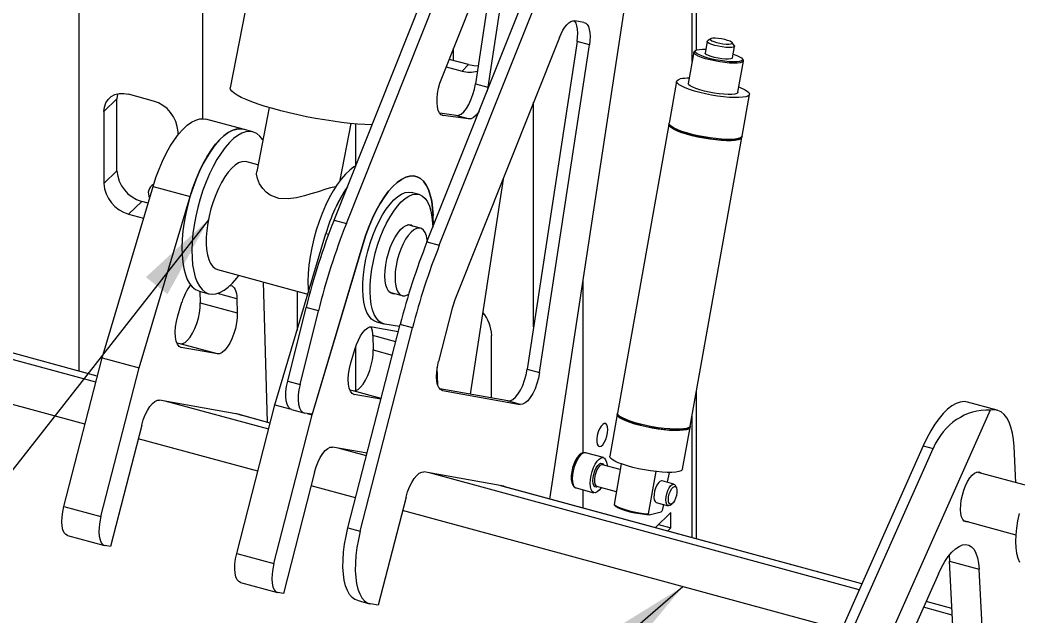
# Model space of a CAD drawing. Extents: x 0 to 8400, y -1608 to 5940.
# Drawn here: x 3480 to 4195, y 3822 to 4249 of the extents above; entities that cross this region are included whole.
import ezdxf

# ---------------------------------------------------------------- set-up
doc = ezdxf.new("R2010")
doc.units = 0
doc.header["$LTSCALE"] = 20
doc.layers.get('0').update_dxf_attribs({"linetype": 'CONTINUOUS'})
doc.layers.add('FORMATO', color=7, linetype='CONTINUOUS')
doc.dimstyles.new('SLDDIMSTYLE0', dxfattribs={"dimtxt": 0.18, "dimasz": 60, "dimexe": 0, "dimexo": 0.0625, "dimgap": 0, "dimtad": 0, "dimtih": 1, "dimtoh": 1, "dimdec": 0, "dimrnd": 1e-09, "dimzin": 0, "dimdsep": 46, "dimtxsty": 'Standard', "dimsah": 1, "dimcen": 0.09, "dimadec": 0, "dimazin": 0, "dimtfac": 60, "dimtdec": 0, "dimtofl": 0, "dimtmove": 0, "dimatfit": 3, "dimfxl": 1, "dimtolj": 1, "dimtzin": 0, "dimarcsym": 0})

msp = doc.modelspace()

# ---------------------------------------------------------------- linework, layer by layer
at = {"color": 8, "linetype": 'Continuous'}
for p, q in [((3611.12, 4178.29), (3611.12, 4909.93)), ((3961.57, 4219.32), (3961.57, 4350.17)), ((3848.03, 4029.41), (3848.03, 4190.12)), ((3782.5, 4180.84), (3783.31, 4180.62)), ((3699.35, 4096.2), (3701.27, 4095.68)), ((3534.49, 3989.73), (3257.85, 4064.92)), ((3535.62, 3994.14), (3282.16, 4063.02)), ((3883.16, 4062.31), (3883.16, 3939.14)), ((3635.57, 4049.51), (3621.78, 4053.26)), ((3678.67, 4054.87), (3678.67, 4026.83)), ((3526.77, 3959.67), (3209.41, 4045.92)), ((3749.25, 4018.62), (3732.86, 4023.07)), ((3595.22, 4014.8), (3595.76, 4014.66)), ((3733.14, 4012.89), (3746.82, 4009.17)), ((3738.86, 3978.15), (3718.85, 3983.59)), ((3719.04, 3981.15), (3719.58, 3981)), ((3782.3, 3984.01), (3782.85, 3983.86)), ((3658.31, 3956.08), (3584.2, 3976.22)), ((3659.44, 3960.48), (3635.19, 3967.08)), ((3961.57, 3878.39), (3961.57, 3966.2)), ((3650.59, 3926.01), (3564.89, 3949.31)), ((3728.31, 3937.06), (3708.02, 3942.57)), ((4081.09, 3841.18), (3773.47, 3924.78)), ((3720.59, 3906.99), (3688.71, 3915.65)), ((4082.96, 3845.38), (3824.46, 3915.64)), ((3883.16, 3912.81), (3883.16, 3899.7)), ((4068.33, 3812.48), (3754.16, 3897.87)), ((4147.49, 3827.84), (4129.01, 3832.86)), ((4147.74, 3823.07), (4127.15, 3828.66))]:
    msp.add_line(p, q, dxfattribs=at)
at = {"color": 7, "linetype": 'Continuous'}
for p, q in [((3719.09, 4656.71), (3630.76, 4200.51)), ((3522.68, 3997.67), (3522.68, 4361.43)), ((3771.64, 4090.1), (3881.43, 4365.43)), ((3780.49, 4087.7), (3889.64, 4361.43)), ((3964.57, 4227.39), (3964.57, 4355.6)), ((3705.13, 4105.69), (3796.51, 4334.84)), ((3924.26, 4332.38), (3859.4, 3906.16)), ((3713.97, 4103.28), (3803.19, 4327.03)), ((3782.17, 4207.33), (3815.05, 4289.79)), ((3819.46, 4289.4), (3806.35, 4203.26)), ((3828.3, 4286.99), (3815.19, 4200.85)), ((3884.05, 4247.23), (3877.43, 4248.42)), ((3866.48, 4236.39), (3791.61, 4048.62)), ((3879.1, 4233.58), (3843.4, 3998.97)), ((3852.24, 3996.57), (3887.95, 4231.18)), ((3887.95, 4231.18), (3879.1, 4233.58)), ((3972.24, 4233.6), (3970.76, 4225.28)), ((3974.78, 4235.46), (3972.52, 4233.96)), ((3991.8, 4230.52), (3990.2, 4232.71)), ((3790.68, 4219.89), (3790.68, 4228.68)), ((3962.74, 4225.91), (3958.75, 4203.53)), ((3964.14, 4227.16), (3963.24, 4226.56)), ((3990.44, 4221.76), (3991.93, 4230.08)), ((3801.4, 4216.98), (3787.52, 4220.75)), ((3796.74, 4212.42), (3801.4, 4216.98)), ((3994.18, 4197.2), (3998.18, 4219.58)), ((3997.94, 4220.36), (3997.3, 4221.24)), ((3785.42, 4215.5), (3796.74, 4212.42)), ((3806.35, 4203.26), (3815.19, 4200.85)), ((3950.38, 4205.02), (3945.04, 4175.11)), ((3575.74, 4190.95), (3558.05, 4195.76)), ((3815.19, 4200.85), (3814.67, 4198)), ((3997.21, 4165.8), (4002.55, 4195.7)), ((3549.7, 4192.54), (3540.36, 4183.43)), ((3549.7, 4141.11), (3549.7, 4192.54)), ((3540.36, 4183.43), (3540.36, 4132)), ((3658.56, 4186.28), (3649.72, 4140.64)), ((3792.65, 4180.56), (3780.87, 4182.16)), ((3801.49, 4178.16), (3783.31, 4180.62)), ((3801.49, 4178.16), (3792.65, 4180.56)), ((3639.96, 4170.74), (3613.43, 4177.95)), ((3709.6, 4134.26), (3717.46, 4174.87)), ((3720.68, 4144.68), (3720.68, 4174.59)), ((3944.86, 4174.15), (3907.99, 3967.69)), ((3593.43, 4166.72), (3593.43, 4169)), ((3647.04, 4168.82), (3639.96, 4170.74)), ((3960.17, 3958.37), (3997.04, 4164.83)), ((3650.64, 4145.39), (3642.74, 4147.54)), ((3540.36, 4132), (3549.7, 4141.11)), ((3826.1, 4135.12), (3802.67, 3981.12)), ((3539, 4007.3), (3575.53, 4129.85)), ((3575.53, 4129.85), (3602.06, 4122.64)), ((3765.94, 4124.07), (3760.64, 4125.51)), ((3567.39, 4119.15), (3558.05, 4110.04)), ((3565.53, 4000.09), (3602.06, 4122.64)), ((3571.97, 4117.91), (3567.39, 4119.15)), ((3558.05, 4110.04), (3568.76, 4107.13)), ((3776.22, 4101.58), (3776.01, 4109.02)), ((3705.13, 4105.69), (3713.97, 4103.28)), ((3766.99, 4099.95), (3757.97, 4102.4)), ((3662.82, 3973.65), (3699.35, 4096.2)), ((3689.35, 3966.43), (3725.88, 4088.99)), ((3725.88, 4088.99), (3689.48, 3966.88)), ((3771.64, 4090.1), (3780.49, 4087.7)), ((3621.76, 4070.34), (3686.4, 4052.77)), ((3535.63, 3994.15), (3282.16, 4063.04)), ((3630.8, 4059), (3631.22, 4058.93)), ((3654.44, 4061.46), (3657.21, 3961.11)), ((3608.49, 4054.94), (3615.57, 4053.02)), ((3609.09, 4054.78), (3609.32, 4046.54)), ((3744.86, 4054.15), (3753.87, 4051.7)), ((3593.34, 4037.28), (3596.21, 4046.9)), ((3609.32, 4046.54), (3635.85, 4039.33)), ((3635.57, 4049.51), (3635.85, 4039.33)), ((3671.92, 3990.5), (3685.05, 4043.17)), ((3680.76, 3988.1), (3693.89, 4040.76)), ((3693.89, 4040.76), (3685.05, 4043.17)), ((3789.69, 4042.71), (3779.91, 4004.64)), ((3715.06, 3885.44), (3752.42, 4030.97)), ((3735.46, 4032.87), (3740.76, 4031.43)), ((3752.05, 4029.52), (3741.53, 4031.26)), ((3761.26, 4028.56), (3752.42, 4030.97)), ((3723.91, 3883.04), (3761.26, 4028.56)), ((3732.39, 4029.34), (3751.14, 4025.98)), ((3732.86, 4023.07), (3733.14, 4012.89)), ((3817.96, 3978.38), (3817.96, 4023.22)), ((3595.03, 4017.24), (3592.6, 4017.67)), ((3621.56, 4010.03), (3595.03, 4017.24)), ((3621.56, 4010.03), (3595.76, 4014.66)), ((3717.16, 4003.63), (3720.03, 4013.25)), ((3720.68, 3983.74), (3720.68, 4015.26)), ((3511.66, 3900.81), (3539, 4007.3)), ((3539, 4007.3), (3565.53, 4000.09)), ((3538.2, 3893.6), (3565.53, 4000.09)), ((3779.36, 3987.7), (3779.01, 4000.34)), ((3843.4, 3998.97), (3852.24, 3996.57)), ((3671.92, 3990.5), (3680.76, 3988.1)), ((3718.85, 3983.59), (3716.41, 3984.02)), ((3738.71, 3977.57), (3719.58, 3981)), ((3829.56, 3976.3), (3780.82, 3985.04)), ((3782.85, 3983.86), (3838.41, 3973.89)), ((3964.57, 3877.58), (3964.57, 3983.02)), ((3637.42, 3966.68), (3580.25, 3976.93)), ((3635.48, 3867.16), (3662.82, 3973.65)), ((3662.82, 3973.65), (3673.42, 3970.76)), ((3838.41, 3973.89), (3829.56, 3976.3)), ((4179.86, 3969.72), (4158.64, 3975.49)), ((3659.44, 3960.5), (3635.4, 3967.04)), ((3662.01, 3859.94), (3689.35, 3966.43)), ((3674.66, 3970.12), (3683.5, 3967.72)), ((3689.48, 3966.88), (3683.92, 3967.64)), ((3685.92, 3967.37), (3689.35, 3966.43)), ((3907.82, 3966.72), (3902.48, 3936.81)), ((4174.95, 3969.82), (4009.83, 3598.52)), ((3567.38, 3958.99), (3545.08, 3872.11)), ((3954.65, 3927.5), (3960, 3957.4)), ((3728.77, 3938.85), (3704.07, 3943.28)), ((3897.92, 3935.75), (3885.18, 3939.21)), ((4126.95, 3944.3), (4002.63, 3664.75)), ((4009.71, 3662.82), (4134.03, 3942.37)), ((4126.95, 3944.3), (4134.03, 3942.37)), ((4193.34, 3917.83), (4192.02, 3943.63)), ((3910.02, 3927.28), (3897.32, 3930.73)), ((3910.74, 3931.3), (3905.56, 3902.28)), ((3691.2, 3925.34), (3668.9, 3838.46)), ((3826.68, 3915.24), (3769.51, 3925.49)), ((3930.32, 3895.55), (3935.72, 3925.79)), ((3945, 3925.18), (3943.73, 3918.11)), ((4202.72, 3915.28), (4165.33, 3925.44)), ((3948.45, 3916.83), (3939.95, 3919.14)), ((4082.97, 3845.4), (3824.66, 3915.6)), ((3878.37, 3914.12), (3891.1, 3910.66)), ((3893.12, 3915.29), (3907.2, 3911.46)), ((3950.25, 3914.22), (3949.59, 3915.69)), ((3756.64, 3907.55), (3736.76, 3830.1)), ((3905.96, 3901.7), (3906.01, 3901.63)), ((3935.75, 3903.7), (3944.26, 3901.39)), ((3940.91, 3902.3), (3940.14, 3897.97)), ((3945.82, 3901.8), (3947.13, 3902.73)), ((3511.66, 3900.81), (3538.2, 3893.6)), ((3930.76, 3894.92), (3930.32, 3895.55)), ((3930.76, 3894.92), (3939.42, 3897.05)), ((3946.16, 3896.56), (3934.96, 3885.62)), ((3946.16, 3885.41), (3946.16, 3896.56)), ((3937.32, 3887.82), (3935.05, 3885.6)), ((3937.32, 3887.92), (3937.32, 3887.82)), ((3937.32, 3887.82), (3946.16, 3885.41)), ((4155.89, 3890.7), (4193.28, 3880.54)), ((3715.06, 3885.44), (3723.91, 3883.04)), ((3943.89, 3883.2), (3946.16, 3885.41)), ((3514.32, 3880.09), (3540.85, 3872.88)), ((3545.08, 3872.11), (3541.13, 3872.82)), ((3635.48, 3867.16), (3662.01, 3859.94)), ((4145.4, 3865.65), (4145.76, 3861.7)), ((4145.76, 3861.7), (4166.99, 3855.93)), ((4155.33, 3674.58), (4145.76, 3861.7)), ((4137.76, 3852.53), (4061.4, 3680.83)), ((4176.56, 3668.81), (4166.99, 3855.93)), ((3638.14, 3846.44), (3664.67, 3839.23)), ((3668.9, 3838.46), (3664.95, 3839.16)), ((3721.7, 3833.65), (3730.55, 3831.25)), ((3736.76, 3830.1), (3731.23, 3831.09)), ((4147.49, 3827.86), (4129.02, 3832.88))]:
    msp.add_line(p, q, dxfattribs=at)
at = {"color": 7, "linetype": 'Continuous', "flags": 128}
for points in [[(3866.48, 4236.39), (3867.68, 4239.11), (3868.99, 4241.58), (3870.39, 4243.75), (3871.84, 4245.55), (3873.3, 4246.95), (3874.75, 4247.91), (3876.13, 4248.4), (3877.43, 4248.42)], [(3879.1, 4233.58), (3879.46, 4236.69), (3879.57, 4239.63), (3879.42, 4242.31), (3879.02, 4244.66), (3878.37, 4246.61), (3877.51, 4248.12), (3877.23, 4248.45)], [(3884.05, 4247.23), (3885.28, 4246.73), (3886.35, 4245.71), (3887.22, 4244.21), (3887.86, 4242.25), (3888.26, 4239.9), (3888.41, 4237.22), (3888.31, 4234.29), (3887.95, 4231.18)], [(3977.75, 4230.77), (3975.52, 4231.46), (3973.78, 4232.18), (3972.66, 4232.87), (3972.24, 4233.48), (3972.52, 4233.96)], [(3978.96, 4232.92), (3981.2, 4232.39), (3983.55, 4231.98), (3985.8, 4231.73), (3987.75, 4231.67), (3989.23, 4231.79), (3990.1, 4232.09), (3990.29, 4232.53), (3989.79, 4233.09), (3988.63, 4233.71), (3986.92, 4234.33), (3984.81, 4234.9), (3982.49, 4235.37), (3980.16, 4235.7), (3978.04, 4235.86), (3976.3, 4235.84), (3975.12, 4235.62), (3974.58, 4235.25), (3974.74, 4234.74), (3975.58, 4234.15), (3977.03, 4233.52), (3978.96, 4232.92)], [(3991.8, 4230.52), (3991.81, 4230.49), (3991.87, 4229.93), (3991.21, 4229.52), (3989.86, 4229.27), (3987.94, 4229.21), (3985.59, 4229.35), (3982.98, 4229.68), (3980.3, 4230.16), (3977.75, 4230.77)], [(3997.94, 4220.36), (3998.1, 4220.09), (3998.1, 4219.36), (3997.38, 4218.76), (3995.97, 4218.33), (3993.92, 4218.08), (3991.32, 4218.01), (3988.27, 4218.15), (3984.91, 4218.47), (3981.36, 4218.96), (3977.78, 4219.62), (3974.31, 4220.39), (3971.08, 4221.27), (3968.25, 4222.21), (3965.91, 4223.16), (3964.17, 4224.1), (3963.09, 4224.99), (3962.73, 4225.78), (3963.09, 4226.45), (3963.24, 4226.56)], [(3990.93, 4224.5), (3990.97, 4224.49), (3993.45, 4223.58), (3995.41, 4222.66), (3996.77, 4221.79), (3997.46, 4220.98), (3997.46, 4220.28), (3996.77, 4219.71), (3995.41, 4219.3), (3993.46, 4219.05), (3990.97, 4219), (3988.06, 4219.12), (3984.85, 4219.43), (3981.46, 4219.9), (3978.04, 4220.53), (3974.72, 4221.27), (3971.64, 4222.11), (3968.93, 4223), (3966.69, 4223.92), (3965.03, 4224.82), (3964, 4225.66), (3963.66, 4226.42), (3964, 4227.06), (3965.03, 4227.55), (3966.69, 4227.88), (3968.93, 4228.03), (3971.24, 4228.01)], [(3990.44, 4221.76), (3990.14, 4221.38), (3989.13, 4221.05), (3987.48, 4220.9), (3985.32, 4220.94), (3982.82, 4221.17), (3980.15, 4221.58), (3977.51, 4222.13), (3975.1, 4222.79), (3973.1, 4223.5), (3971.65, 4224.21), (3970.87, 4224.87), (3970.76, 4225.28)], [(3801.4, 4216.98), (3805.09, 4216.29), (3808.32, 4216.22)], [(3783.31, 4180.62), (3781.89, 4181.17), (3780.69, 4182.4), (3779.77, 4184.27), (3779.14, 4186.71), (3778.84, 4189.62), (3778.87, 4192.91), (3779.24, 4196.46), (3779.93, 4200.13), (3780.92, 4203.8), (3782.17, 4207.33)], [(3792.65, 4180.56), (3794.33, 4180.74), (3796.14, 4181.67), (3798, 4183.33), (3799.83, 4185.66), (3801.58, 4188.55), (3803.16, 4191.89), (3804.52, 4195.56), (3805.6, 4199.4), (3806.35, 4203.26)], [(3994.86, 4201), (3996.4, 4200.4), (3998.91, 4199.25), (4000.79, 4198.13), (4002.02, 4197.08), (4002.55, 4196.11), (4002.36, 4195.26), (4001.47, 4194.55), (3999.9, 4193.99), (3997.69, 4193.61), (3994.9, 4193.42), (3991.61, 4193.41), (3987.9, 4193.6), (3983.88, 4193.97), (3979.66, 4194.51), (3975.35, 4195.21), (3971.08, 4196.05), (3966.95, 4197.01), (3963.07, 4198.07), (3959.57, 4199.18), (3956.52, 4200.33), (3954.02, 4201.48), (3952.13, 4202.59), (3950.91, 4203.65), (3950.38, 4204.62), (3950.57, 4205.47), (3951.46, 4206.18), (3953.03, 4206.73), (3953.03, 4206.73)], [(3994.18, 4197.2), (3994.1, 4196.97), (3993.38, 4196.38), (3991.97, 4195.94), (3989.92, 4195.69), (3987.32, 4195.63), (3984.27, 4195.76), (3980.91, 4196.09), (3977.36, 4196.58), (3973.78, 4197.23), (3970.31, 4198.01), (3967.09, 4198.89), (3964.25, 4199.82), (3961.91, 4200.78), (3960.17, 4201.72), (3959.1, 4202.61), (3958.73, 4203.4), (3958.75, 4203.53)], [(3540.36, 4183.43), (3540.7, 4186.68), (3541.71, 4189.62), (3543.34, 4192.14), (3545.54, 4194.14), (3548.22, 4195.54), (3551.28, 4196.3), (3554.6, 4196.37), (3558.05, 4195.76)], [(3550.11, 4196.09), (3550.04, 4195.79), (3549.7, 4192.54)], [(3732.38, 4174.04), (3731.76, 4174.04), (3727.06, 4174.18), (3721.91, 4174.5), (3716.39, 4174.98), (3710.55, 4175.63), (3704.47, 4176.44), (3698.22, 4177.39), (3691.86, 4178.49), (3685.48, 4179.71), (3679.15, 4181.03), (3672.94, 4182.46), (3666.93, 4183.96), (3661.18, 4185.52), (3655.77, 4187.12), (3650.76, 4188.75), (3646.2, 4190.38), (3642.15, 4192), (3638.66, 4193.58), (3635.76, 4195.11), (3633.5, 4196.57), (3631.9, 4197.94), (3630.97, 4199.21), (3630.73, 4200.36), (3630.76, 4200.51)], [(3808.95, 4183.65), (3808.68, 4183.25), (3806.84, 4180.93), (3804.98, 4179.27), (3803.17, 4178.33), (3801.49, 4178.16)], [(3575.53, 4129.85), (3577.56, 4136.13), (3579.83, 4142.22), (3582.32, 4148.03), (3585, 4153.5), (3587.83, 4158.56), (3590.79, 4163.15), (3593.83, 4167.21), (3596.91, 4170.7), (3600.01, 4173.57), (3603.08, 4175.78), (3606.08, 4177.31), (3608.98, 4178.14), (3611.74, 4178.25), (3613.43, 4177.95)], [(3997.01, 4165.33), (3997.03, 4165.24), (3996.85, 4164.39), (3995.96, 4163.67), (3994.39, 4163.12), (3992.18, 4162.74), (3989.39, 4162.55), (3986.09, 4162.54), (3982.39, 4162.72), (3978.37, 4163.09), (3974.15, 4163.64), (3969.84, 4164.34), (3965.56, 4165.18), (3961.43, 4166.14), (3957.56, 4167.19), (3954.06, 4168.31), (3951.01, 4169.45), (3948.51, 4170.6), (3946.62, 4171.72), (3945.4, 4172.78), (3944.87, 4173.74), (3945.05, 4174.6), (3945.06, 4174.61)], [(3997.21, 4165.8), (3997.02, 4165.35), (3996.13, 4164.64), (3994.56, 4164.09), (3992.35, 4163.71), (3989.56, 4163.51), (3986.27, 4163.5), (3982.56, 4163.69), (3978.54, 4164.06), (3974.32, 4164.6), (3970.01, 4165.3), (3965.74, 4166.15), (3961.6, 4167.11), (3957.73, 4168.16), (3954.23, 4169.27), (3951.18, 4170.42), (3948.68, 4171.57), (3946.79, 4172.69), (3945.57, 4173.74), (3945.04, 4174.71), (3945.04, 4175.11)], [(3995.8, 4164.48), (3995.56, 4164.25), (3994.36, 4163.61), (3992.48, 4163.15), (3989.99, 4162.87), (3986.95, 4162.78), (3983.44, 4162.89), (3979.58, 4163.18), (3975.47, 4163.65), (3971.23, 4164.3), (3966.98, 4165.09), (3962.85, 4166.01), (3958.94, 4167.03), (3955.39, 4168.12), (3952.28, 4169.25), (3949.71, 4170.38), (3947.75, 4171.49), (3946.46, 4172.55), (3945.9, 4173.4)], [(3639.96, 4170.74), (3637.69, 4171.08), (3634.95, 4170.82), (3632.09, 4169.88), (3629.14, 4168.27), (3626.13, 4166.01), (3623.1, 4163.13), (3620.08, 4159.66), (3617.11, 4155.64), (3614.23, 4151.11), (3611.46, 4146.14), (3608.84, 4140.78), (3606.4, 4135.09), (3604.17, 4129.14), (3602.17, 4123), (3600.44, 4116.74), (3598.98, 4110.44), (3597.82, 4104.16), (3596.97, 4097.98), (3596.44, 4091.98), (3596.23, 4086.23), (3596.35, 4080.78), (3596.8, 4075.71), (3597.57, 4071.08)], [(3602.06, 4122.64), (3604.09, 4128.92), (3606.36, 4135.01), (3608.85, 4140.82), (3611.53, 4146.29), (3614.37, 4151.35), (3617.32, 4155.94), (3620.36, 4160), (3623.45, 4163.49), (3626.54, 4166.35), (3629.61, 4168.57), (3632.61, 4170.1), (3635.51, 4170.92), (3638.27, 4171.04), (3639.96, 4170.74)], [(3654.07, 4163.09), (3653.83, 4163.46), (3651.9, 4165.87), (3649.73, 4167.63), (3647.34, 4168.73), (3644.76, 4169.15), (3642.03, 4168.89), (3639.17, 4167.95), (3636.22, 4166.35), (3633.21, 4164.09), (3630.18, 4161.21), (3627.16, 4157.73), (3624.19, 4153.71), (3621.3, 4149.19), (3618.53, 4144.22), (3615.91, 4138.86), (3613.47, 4133.17), (3611.24, 4127.22), (3609.25, 4121.08), (3607.51, 4114.82), (3606.06, 4108.51), (3604.89, 4102.24), (3604.04, 4096.06), (3603.51, 4090.06), (3603.3, 4084.3), (3603.43, 4078.86), (3603.88, 4073.79), (3604.65, 4069.16)], [(3642.74, 4147.54), (3641.42, 4147.75), (3639.17, 4147.54), (3636.8, 4146.63), (3634.34, 4145.05), (3631.85, 4142.83), (3629.37, 4140), (3626.93, 4136.62), (3624.6, 4132.75), (3622.39, 4128.45), (3620.37, 4123.8), (3618.56, 4118.88), (3616.99, 4113.79), (3615.69, 4108.61), (3614.69, 4103.44), (3614, 4098.37), (3613.64, 4093.48), (3613.61, 4088.87), (3613.91, 4084.62), (3614.54, 4080.8), (3615.48, 4077.49), (3616.73, 4074.73), (3618.25, 4072.59), (3620.02, 4071.1), (3621.76, 4070.34)], [(3720.68, 4144.55), (3719.35, 4143.75), (3716.34, 4141.49), (3713.31, 4138.61), (3710.29, 4135.14), (3707.32, 4131.12), (3704.44, 4126.6), (3701.67, 4121.63), (3699.05, 4116.27), (3696.61, 4110.58), (3694.38, 4104.63), (3692.38, 4098.49), (3690.65, 4092.23), (3689.19, 4085.92), (3688.03, 4079.64), (3687.18, 4073.47), (3686.65, 4067.47), (3686.44, 4061.71), (3686.56, 4056.26), (3686.73, 4053.86)], [(3706.47, 4129.67), (3704.96, 4129.41), (3702.66, 4128.84), (3699.84, 4128.02), (3693, 4125.85), (3688.6, 4124.46), (3683.9, 4123.07), (3678.27, 4121.71), (3672.37, 4120.87), (3665.48, 4121.24), (3659.48, 4123.54), (3656.58, 4125.69), (3654.16, 4128.25), (3651.79, 4131.81), (3650.25, 4135.44), (3649.62, 4138.67), (3649.84, 4140.62)], [(3776.01, 4109.02), (3775.69, 4114.37), (3775.03, 4119.28), (3774.04, 4123.7), (3772.73, 4127.57), (3771.11, 4130.86), (3769.22, 4133.51), (3767.07, 4135.5), (3764.68, 4136.8), (3762.09, 4137.39), (3759.33, 4137.27), (3756.43, 4136.44), (3753.43, 4134.91), (3750.36, 4132.7), (3747.27, 4129.84), (3744.18, 4126.35), (3741.14, 4122.29), (3738.18, 4117.7), (3735.35, 4112.64), (3732.67, 4107.17), (3730.18, 4101.35), (3727.91, 4095.27), (3725.88, 4088.99)], [(3725.88, 4088.99), (3727.91, 4095.27), (3730.18, 4101.35), (3732.67, 4107.17), (3735.35, 4112.64), (3738.18, 4117.7), (3741.14, 4122.29), (3744.18, 4126.35), (3747.27, 4129.84), (3750.36, 4132.7), (3753.43, 4134.91), (3756.43, 4136.44), (3759.33, 4137.27), (3762.09, 4137.39), (3764.68, 4136.8), (3767.07, 4135.5), (3769.22, 4133.51), (3771.11, 4130.86), (3772.73, 4127.57), (3774.04, 4123.7), (3775.03, 4119.28), (3775.69, 4114.37), (3776.01, 4109.02)], [(3735.46, 4032.87), (3733.98, 4033.44), (3731.95, 4034.87), (3730.16, 4036.96), (3728.64, 4039.7), (3727.41, 4043.03), (3726.5, 4046.9), (3725.91, 4051.27), (3725.66, 4056.05), (3725.74, 4061.18), (3726.16, 4066.59), (3726.91, 4072.19), (3727.98, 4077.89), (3729.35, 4083.61), (3731.01, 4089.26), (3732.92, 4094.77), (3735.06, 4100.04), (3737.39, 4104.99), (3739.89, 4109.55), (3742.51, 4113.66), (3745.22, 4117.24), (3747.96, 4120.25), (3750.71, 4122.64), (3753.42, 4124.38), (3756.04, 4125.43), (3758.55, 4125.78), (3760.64, 4125.51)], [(3741.53, 4031.26), (3739.29, 4032), (3737.25, 4033.42), (3735.47, 4035.52), (3733.95, 4038.25), (3732.72, 4041.58), (3731.81, 4045.46), (3731.22, 4049.82), (3730.96, 4054.61), (3731.05, 4059.74), (3731.47, 4065.15), (3732.22, 4070.74), (3733.29, 4076.45), (3734.66, 4082.17), (3736.31, 4087.82), (3738.22, 4093.33), (3740.36, 4098.59), (3742.7, 4103.55), (3745.2, 4108.11), (3747.82, 4112.21), (3750.52, 4115.8), (3753.27, 4118.81), (3756.02, 4121.2), (3758.72, 4122.93), (3761.35, 4123.99), (3763.86, 4124.34), (3766.2, 4123.99), (3768.36, 4122.94), (3770.28, 4121.21), (3771.95, 4118.83), (3773.35, 4115.82), (3774.43, 4112.24), (3775.2, 4108.14), (3775.64, 4103.58), (3775.75, 4100.4)], [(3748.74, 4053.1), (3747.26, 4053.03), (3745.62, 4053.59), (3744.2, 4054.85), (3743.05, 4056.76), (3742.19, 4059.28), (3741.65, 4062.33), (3741.45, 4065.83), (3741.6, 4069.67), (3742.08, 4073.74), (3742.88, 4077.92), (3743.99, 4082.1), (3745.37, 4086.16), (3746.97, 4089.97), (3748.76, 4093.43), (3750.68, 4096.44), (3752.68, 4098.92), (3754.7, 4100.78), (3756.68, 4101.98), (3758.56, 4102.48), (3760.3, 4102.28), (3761.83, 4101.36), (3761.85, 4101.35)], [(3771.92, 4090.79), (3771.8, 4091.73), (3771.19, 4094.6), (3770.28, 4096.93), (3769.08, 4098.65), (3767.63, 4099.71), (3765.98, 4100.09), (3764.16, 4099.77), (3762.24, 4098.76), (3760.27, 4097.09), (3758.3, 4094.81), (3756.39, 4091.99), (3754.6, 4088.69), (3752.97, 4085.03), (3751.56, 4081.1), (3750.41, 4077.03), (3749.54, 4072.91), (3748.99, 4068.88), (3748.77, 4065.05), (3748.88, 4061.53), (3749.32, 4058.42), (3749.32, 4058.42)], [(3597.57, 4071.08), (3598.65, 4066.93), (3600.04, 4063.33), (3601.7, 4060.3), (3603.63, 4057.89), (3605.81, 4056.13), (3608.19, 4055.03), (3608.49, 4054.94)], [(3604.65, 4069.16), (3605.73, 4065.01), (3607.11, 4061.41), (3608.78, 4058.38), (3610.71, 4055.97), (3612.88, 4054.21), (3615.27, 4053.1), (3617.85, 4052.68), (3620.58, 4052.94), (3623.44, 4053.88), (3626.39, 4055.49), (3629.4, 4057.75), (3632.43, 4060.63), (3635.45, 4064.1), (3637.04, 4066.18)], [(3631.22, 4058.93), (3632.13, 4058.62), (3632.96, 4058.04), (3633.69, 4057.19), (3634.31, 4056.09), (3634.81, 4054.75), (3635.2, 4053.19), (3635.45, 4051.43), (3635.57, 4049.51)], [(3749.32, 4058.42), (3750.08, 4055.82), (3751.15, 4053.78), (3752.47, 4052.38), (3754.03, 4051.66), (3755.77, 4051.63), (3757.65, 4052.3), (3758.57, 4052.86)], [(3595.03, 4017.24), (3596.68, 4017.34), (3598.47, 4018.19), (3600.31, 4019.77), (3602.14, 4022.01), (3603.89, 4024.82), (3605.49, 4028.09), (3606.87, 4031.69), (3607.98, 4035.49), (3608.78, 4039.33), (3609.23, 4043.06), (3609.32, 4046.54)], [(3635.85, 4039.33), (3635.76, 4035.85), (3635.31, 4032.12), (3634.51, 4028.28), (3633.4, 4024.48), (3632.02, 4020.88), (3630.42, 4017.61), (3628.68, 4014.8), (3626.84, 4012.56), (3625, 4010.98), (3623.22, 4010.13), (3621.56, 4010.03)], [(3595.76, 4014.66), (3594.23, 4015.37), (3592.99, 4016.89), (3592.08, 4019.15), (3591.54, 4022.05), (3591.4, 4025.47), (3591.67, 4029.26), (3592.32, 4033.25), (3593.34, 4037.28)], [(3720.03, 4013.25), (3721.2, 4016.7), (3722.58, 4019.92), (3724.13, 4022.81), (3725.78, 4025.26), (3727.49, 4027.2), (3729.2, 4028.55), (3730.85, 4029.27), (3732.39, 4029.34)], [(3718.85, 3983.59), (3720.5, 3983.69), (3722.29, 3984.54), (3724.13, 3986.12), (3725.96, 3988.36), (3727.71, 3991.17), (3729.31, 3994.44), (3730.69, 3998.04), (3731.8, 4001.84), (3732.59, 4005.68), (3733.05, 4009.41), (3733.14, 4012.89)], [(3719.58, 3981), (3718.05, 3981.72), (3716.81, 3983.23), (3715.9, 3985.49), (3715.36, 3988.4), (3715.22, 3991.82), (3715.49, 3995.61), (3716.14, 3999.6), (3717.16, 4003.63)], [(3782.85, 3983.86), (3781.4, 3984.51), (3780.2, 3985.88), (3779.29, 3987.91), (3778.71, 3990.54), (3778.48, 3993.65), (3778.61, 3997.12), (3779.1, 4000.84), (3779.91, 4004.64)], [(3829.56, 3976.3), (3831.24, 3976.41), (3833.06, 3977.3), (3834.94, 3978.93), (3836.8, 3981.24), (3838.56, 3984.14), (3840.17, 3987.5), (3841.54, 3991.19), (3842.64, 3995.07), (3843.4, 3998.97)], [(3852.24, 3996.57), (3851.48, 3992.67), (3850.39, 3988.79), (3849.01, 3985.1), (3847.41, 3981.73), (3845.64, 3978.84), (3843.78, 3976.53), (3841.91, 3974.89), (3840.09, 3974), (3838.41, 3973.89)], [(3674.66, 3970.12), (3673.61, 3970.62), (3672.39, 3971.93), (3671.45, 3973.91), (3670.84, 3976.48), (3670.58, 3979.55), (3670.68, 3983), (3671.13, 3986.7), (3671.92, 3990.5)], [(3680.76, 3988.1), (3679.97, 3984.3), (3679.52, 3980.6), (3679.43, 3977.15), (3679.69, 3974.08), (3680.3, 3971.5), (3681.23, 3969.53), (3682.45, 3968.22), (3683.92, 3967.64)], [(3567.38, 3958.99), (3568.5, 3962.74), (3569.88, 3966.29), (3571.47, 3969.5), (3573.21, 3972.26), (3575.02, 3974.46), (3576.85, 3976), (3578.61, 3976.84), (3580.25, 3976.93)], [(4158.64, 3975.49), (4156.15, 3975.83), (4153.36, 3975.51), (4150.45, 3974.48), (4147.45, 3972.78), (4144.39, 3970.4), (4141.32, 3967.39), (4138.26, 3963.78), (4135.26, 3959.61), (4132.35, 3954.94), (4129.57, 3949.81), (4126.95, 3944.3)], [(3637.42, 3966.68), (3638.09, 3966.48), (3638.71, 3966.14)], [(3959.97, 3957.91), (3959.99, 3957.81), (3959.81, 3956.96), (3958.92, 3956.25), (3957.35, 3955.69), (3955.13, 3955.31), (3952.34, 3955.12), (3949.05, 3955.11), (3945.34, 3955.3), (3941.33, 3955.66), (3937.1, 3956.21), (3932.8, 3956.91), (3928.52, 3957.75), (3924.39, 3958.71), (3920.52, 3959.77), (3917.01, 3960.88), (3913.97, 3962.03), (3911.47, 3963.18), (3909.58, 3964.29), (3908.35, 3965.35), (3907.83, 3966.32), (3908.01, 3967.17), (3908.02, 3967.18)], [(3960.17, 3958.37), (3959.98, 3957.92), (3959.09, 3957.21), (3957.52, 3956.66), (3955.31, 3956.28), (3952.52, 3956.08), (3949.22, 3956.08), (3945.52, 3956.26), (3941.5, 3956.63), (3937.28, 3957.17), (3932.97, 3957.87), (3928.69, 3958.72), (3924.56, 3959.68), (3920.69, 3960.73), (3917.18, 3961.85), (3914.14, 3962.99), (3911.64, 3964.14), (3909.75, 3965.26), (3908.53, 3966.31), (3908, 3967.28), (3907.99, 3967.69)], [(3958.76, 3957.06), (3958.52, 3956.82), (3957.32, 3956.19), (3955.44, 3955.72), (3952.95, 3955.44), (3949.9, 3955.35), (3946.4, 3955.46), (3942.54, 3955.75), (3938.43, 3956.23), (3934.19, 3956.87), (3929.94, 3957.66), (3925.8, 3958.58), (3921.9, 3959.6), (3918.34, 3960.69), (3915.24, 3961.82), (3912.67, 3962.96), (3910.71, 3964.07), (3909.41, 3965.12), (3908.86, 3965.97)], [(4192.02, 3943.63), (4191.58, 3948.72), (4190.83, 3953.38), (4189.76, 3957.56), (4188.38, 3961.19), (4186.73, 3964.25), (4184.8, 3966.69), (4182.64, 3968.48), (4180.25, 3969.61), (4177.68, 3970.05), (4174.95, 3969.82)], [(3901.13, 3955.89), (3900.95, 3957.86), (3900.44, 3959.32), (3899.63, 3960.13), (3898.61, 3960.21), (3897.46, 3959.57), (3896.28, 3958.26), (3895.18, 3956.39), (3894.25, 3954.13), (3893.59, 3951.69), (3893.24, 3949.27), (3893.24, 3947.1), (3893.59, 3945.37), (3894.25, 3944.22), (3895.18, 3943.77), (3896.28, 3944.05), (3897.46, 3945.04), (3898.61, 3946.65), (3899.63, 3948.73), (3900.44, 3951.11), (3900.95, 3953.57), (3901.13, 3955.89)], [(3691.2, 3925.34), (3692.32, 3929.09), (3693.7, 3932.64), (3695.29, 3935.85), (3697.03, 3938.61), (3698.84, 3940.8), (3700.67, 3942.35), (3702.43, 3943.18), (3704.07, 3943.28)], [(3885.3, 3939.1), (3884.77, 3939.29), (3883.32, 3939.2), (3881.96, 3938.61), (3880.56, 3937.49), (3879.14, 3935.76), (3877.85, 3933.58), (3876.75, 3931.09), (3875.87, 3928.42), (3875.25, 3925.68), (3874.91, 3922.99), (3874.86, 3921.47)], [(3888.44, 3917.28), (3888.61, 3920.01), (3889.09, 3922.91), (3889.86, 3925.83), (3890.89, 3928.6), (3892.11, 3931.09), (3893.46, 3933.15), (3894.86, 3934.67), (3896.25, 3935.57), (3897.54, 3935.81), (3898.67, 3935.37), (3899.58, 3934.27), (3900.21, 3932.58), (3900.54, 3930.38), (3900.56, 3929.85)], [(3954.65, 3927.5), (3954.47, 3927.05), (3953.58, 3926.34), (3952, 3925.78), (3949.79, 3925.41), (3947, 3925.21), (3943.71, 3925.2), (3940, 3925.39), (3935.98, 3925.76), (3931.76, 3926.3), (3927.46, 3927), (3923.18, 3927.84), (3919.05, 3928.81), (3915.18, 3929.86), (3911.67, 3930.97), (3908.63, 3932.12), (3906.13, 3933.27), (3904.24, 3934.38), (3903.01, 3935.44), (3902.48, 3936.41), (3902.48, 3936.81)], [(3756.64, 3907.55), (3757.77, 3911.3), (3759.15, 3914.85), (3760.74, 3918.07), (3762.47, 3920.82), (3764.29, 3923.02), (3766.11, 3924.56), (3767.88, 3925.4), (3769.51, 3925.49)], [(4154.95, 3908.93), (4155.99, 3912.4), (4157.27, 3915.68), (4158.74, 3918.66), (4160.34, 3921.21), (4162.02, 3923.24), (4163.71, 3924.67), (4165.34, 3925.44), (4166.86, 3925.53), (4168.19, 3924.93), (4168.63, 3924.54)], [(3874.86, 3921.47), (3874.9, 3920.2), (3875.25, 3917.96), (3876, 3916.05), (3876.97, 3914.86), (3878.19, 3914.17), (3878.52, 3914.14)], [(3896.37, 3914.41), (3896.25, 3914.22), (3894.86, 3912.42), (3893.46, 3911.2), (3892.11, 3910.62), (3890.89, 3910.73), (3889.86, 3911.5), (3889.09, 3912.91), (3888.61, 3914.87), (3888.44, 3917.28)], [(3939.95, 3919.14), (3939.48, 3919.18), (3938.42, 3918.76), (3937.31, 3917.68), (3936.24, 3916.05), (3935.32, 3914), (3934.62, 3911.73), (3934.21, 3909.43), (3934.12, 3907.3), (3934.37, 3905.55), (3934.92, 3904.31), (3935.73, 3903.71), (3935.75, 3903.7)], [(3942.62, 3905.47), (3942.79, 3907.65), (3943.27, 3909.96), (3944.03, 3912.2), (3944.99, 3914.16), (3946.08, 3915.68), (3947.19, 3916.61), (3948.22, 3916.87), (3949.09, 3916.45), (3949.59, 3915.69)], [(3826.68, 3915.24), (3827.35, 3915.04), (3827.98, 3914.7)], [(3944.49, 3905.76), (3944.65, 3907.77), (3945.14, 3909.88), (3945.89, 3911.88), (3946.82, 3913.54), (3947.83, 3914.68), (3948.82, 3915.19), (3949.67, 3915), (3950.29, 3914.13), (3950.62, 3912.69), (3950.62, 3910.82), (3950.29, 3908.73), (3949.67, 3906.65), (3948.82, 3904.79), (3947.83, 3903.37), (3946.82, 3902.54), (3945.89, 3902.38), (3945.14, 3902.92), (3944.65, 3904.09), (3944.49, 3905.76)], [(4159.19, 3889.8), (4159.18, 3889.8), (4157.66, 3889.71), (4156.32, 3890.31), (4155.22, 3891.57), (4154.38, 3893.46), (4153.84, 3895.88), (4153.63, 3898.76), (4153.75, 3901.98), (4154.19, 3905.41), (4154.95, 3908.93)], [(3905.56, 3902.28), (3906.67, 3901.41), (3908.41, 3900.49), (3910.72, 3899.55), (3913.5, 3898.64), (3916.65, 3897.78), (3920.04, 3897.02), (3923.54, 3896.38), (3927.01, 3895.88), (3930.32, 3895.55)], [(3905.56, 3902.28), (3905.79, 3901.94), (3905.99, 3901.65)], [(3905.99, 3901.65), (3906.95, 3900.78), (3908.6, 3899.85), (3910.88, 3898.89), (3913.69, 3897.96), (3916.89, 3897.09), (3920.36, 3896.32), (3923.93, 3895.68), (3927.45, 3895.21), (3930.76, 3894.92)], [(3945.82, 3901.8), (3944.99, 3901.4), (3944.03, 3901.48), (3943.27, 3902.24), (3942.79, 3903.61), (3942.62, 3905.47)], [(3514.32, 3880.09), (3513.15, 3880.68), (3511.95, 3882.04), (3511.04, 3884.08), (3510.46, 3886.7), (3510.23, 3889.81), (3510.36, 3893.29), (3510.85, 3897), (3511.66, 3900.81)], [(3940.14, 3897.97), (3939.76, 3897.48), (3939.42, 3897.05)], [(4195.66, 3895.7), (4194.55, 3890.51), (4193.75, 3885.39), (4193.27, 3880.43), (4193.12, 3875.71), (4193.3, 3871.32), (4193.82, 3867.34), (4194.65, 3863.84), (4195.79, 3860.88)], [(3538.2, 3893.6), (3537.38, 3889.79), (3536.9, 3886.08), (3536.77, 3882.6), (3537, 3879.49), (3537.57, 3876.87), (3538.48, 3874.83), (3539.68, 3873.46), (3541.13, 3872.82)], [(3721.7, 3833.65), (3720.1, 3834.28), (3718.02, 3835.75), (3716.19, 3837.9), (3714.63, 3840.69), (3713.37, 3844.08), (3712.42, 3848.02), (3711.79, 3852.46), (3711.5, 3857.32), (3711.55, 3862.54), (3711.94, 3868.05), (3712.66, 3873.76), (3713.71, 3879.58), (3715.06, 3885.44)], [(3723.91, 3883.04), (3722.55, 3877.18), (3721.51, 3871.35), (3720.78, 3865.65), (3720.4, 3860.14), (3720.34, 3854.92), (3720.63, 3850.05), (3721.26, 3845.62), (3722.21, 3841.67), (3723.48, 3838.28), (3725.04, 3835.5), (3726.87, 3833.35), (3728.94, 3831.87), (3731.23, 3831.09)], [(4137.76, 3852.53), (4139.99, 3857.15), (4142.39, 3861.33), (4144.9, 3864.99), (4147.47, 3868.07), (4150.07, 3870.51), (4152.63, 3872.25), (4155.11, 3873.27), (4157.46, 3873.55), (4159.64, 3873.07), (4161.6, 3871.85), (4163.3, 3869.91), (4164.71, 3867.3), (4165.81, 3864.05), (4166.58, 3860.24), (4166.99, 3855.93)], [(3638.14, 3846.44), (3636.97, 3847.02), (3635.77, 3848.39), (3634.86, 3850.43), (3634.28, 3853.05), (3634.05, 3856.16), (3634.18, 3859.64), (3634.66, 3863.35), (3635.48, 3867.16)], [(3662.01, 3859.94), (3661.2, 3856.14), (3660.71, 3852.43), (3660.58, 3848.95), (3660.81, 3845.84), (3661.39, 3843.22), (3662.3, 3841.18), (3663.5, 3839.81), (3664.95, 3839.16)]]:
    msp.add_lwpolyline(points, dxfattribs=at)
at = {"color": 8, "linetype": 'Continuous', "flags": 128}
for points in [[(3885.18, 3939.21), (3884.81, 3939.27), (3883.52, 3939.04), (3882.13, 3938.13), (3880.72, 3936.61), (3879.37, 3934.55), (3878.15, 3932.06), (3877.13, 3929.29), (3876.35, 3926.37), (3875.87, 3923.47), (3875.71, 3920.74)], [(3893.83, 3915.1), (3892.81, 3914.67), (3891.82, 3914.88), (3891.06, 3915.75), (3890.57, 3917.23), (3890.4, 3919.19), (3890.57, 3921.48), (3891.06, 3923.91), (3891.82, 3926.28), (3892.81, 3928.4), (3893.93, 3930.1), (3895.1, 3931.24), (3896.22, 3931.73), (3897.2, 3931.53), (3897.97, 3930.65), (3898.02, 3930.54)], [(3897.32, 3930.73), (3896.58, 3930.72), (3895.5, 3930.12), (3894.39, 3928.88), (3893.35, 3927.13), (3892.48, 3925), (3891.85, 3922.7), (3891.53, 3920.43), (3891.53, 3918.38), (3891.85, 3916.75), (3892.48, 3915.67), (3893.12, 3915.29)], [(3875.71, 3920.74), (3875.87, 3918.33), (3876.35, 3916.37), (3877.13, 3914.96), (3878.15, 3914.19), (3878.37, 3914.12)]]:
    msp.add_lwpolyline(points, dxfattribs=at)
at = {"color": 7, "linetype": 'Continuous'}
for centre, radius, start, end in [((3802.25, 4230.8), 19.19, 253.2875, 286.61599), ((3959.07, 4176.77), 30.56, 89.32946, 101.39765), ((3569.18, 4167.57), 24.29, 3.39156, 74.33381), ((3573.95, 4142.54), 24.29, 183.39156, 254.33381), ((3564.61, 4133.43), 24.29, 183.39156, 254.33381), ((3579.12, 4125.1), 7, 116.58411, 210.1247), ((3809.88, 4065.7), 114.66, 146.15769, 164.57423), ((3814.28, 4063.68), 119.44, 146.52941, 164.20251), ((4159.26, 3925.34), 488.63, 158.34046, 166.04596), ((4168.1, 3922.93), 488.63, 158.34046, 166.04596), ((4224.9, 3910.06), 487.7, 158.33566, 165.64606), ((4233.74, 3907.66), 487.7, 158.33566, 165.64606), ((3630.41, 4037.86), 35.37, 142.50555, 165.20593), ((3836.94, 4030.62), 48.77, 158.33566, 165.64606), ((3791.42, 4022.37), 26.56, 1.82701, 40.62045), ((3715.26, 4023.13), 17.6, 359.81927, 20.85746)]:
    msp.add_arc(centre, radius, start, end, dxfattribs=at)
msp.add_ellipse((4180.61, 3907.34), major_axis=(-19.75, 60.5), ratio=0.794412, start_param=6.00251, end_param=7.005101, dxfattribs=at)

# ---------------------------------------------------------------- leaders
at = {"layer": 'FORMATO'}
msp.add_leader([(3615.15, 4106.02), (2976.98, 3292.15)], dimstyle='SLDDIMSTYLE0', dxfattribs=at)
at = {"layer": 'FORMATO', "color": 7}
msp.add_leader([(3954.71, 3843.36), (3323.24, 3294.52)], dimstyle='SLDDIMSTYLE0', dxfattribs=at)

doc.saveas('drawing.dxf')
